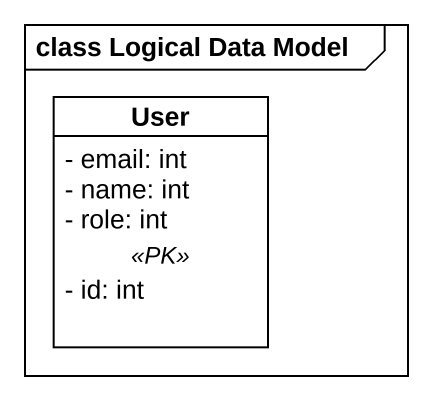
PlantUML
@startuml
mainframe class Logical Data Model
hide circle
hide empty members
skinparam classAttributeIconSize 0
class User {
  - email: int
  - name: int
  - role: int
  .. <<PK>> ..
  - id: int
}
@enduml
